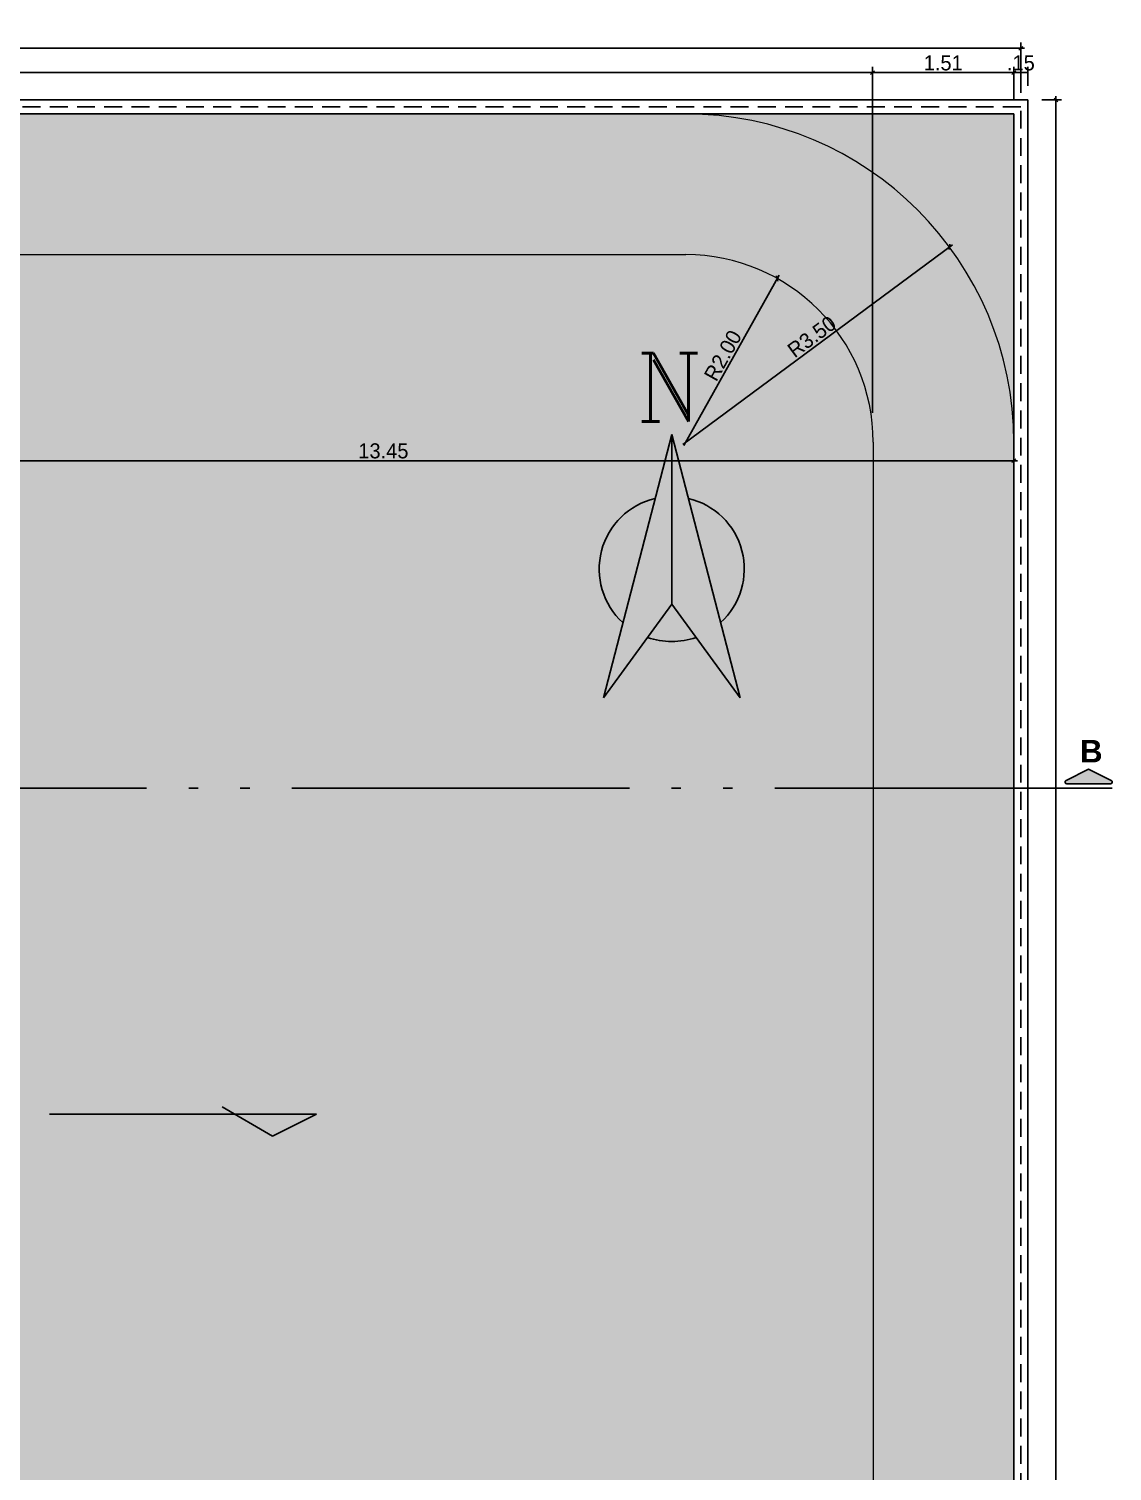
# Model space of a CAD drawing. Header units: feet. Extents: x 1734 to 1931, y 883 to 1088.
# Drawn here: x 1782.93 to 1794.49, y 921.16 to 936.54 of the extents above; entities that cross this region are included whole.
import ezdxf

# ---------------------------------------------------------------- set-up
doc = ezdxf.new("R2010")
doc.units = ezdxf.units.FT
doc.header["$LTSCALE"] = 0.3
doc.header["$MEASUREMENT"] = 0
doc.header["$PDMODE"] = 32
doc.header["$PDSIZE"] = 0.1
for name, pattern in [('ACAD_ISO05W100', [33, 24, -3, 0, -3, 0, -3]), ('DASHED2', [0.375, 0.25, -0.125]), ('HIDDEN', [9.525, 6.35, -3.175])]:
    doc.linetypes.add(name, pattern=pattern)
doc.layers.get('0').update_dxf_attribs({"linetype": 'CONTINUOUS'})
doc.layers.get('Defpoints').update_dxf_attribs({"linetype": 'CONTINUOUS'})
for name, color, linetype in [('1', 1, 'CONTINUOUS'), ('3', 3, 'CONTINUOUS'), ('4', 4, 'CONTINUOUS'), ('4.', 4, 'CONTINUOUS'), ('Cotas', 1, 'CONTINUOUS'), ('demolição', 140, 'DASHED2'), ('LAYOUT 2', 1, 'CONTINUOUS'), ('projecao', 8, 'HIDDEN'), ('SIMBOLOS-AMARELO', 44, 'CONTINUOUS'), ('SIMBOLOS-CYAN', 4, 'CONTINUOUS'), ('SIMBOLOS-VERMELHO', 1, 'CONTINUOUS'), ('Texto', 44, 'CONTINUOUS')]:
    doc.layers.add(name, color=color, linetype=linetype)
doc.styles.add('ROMANC', font='romanc.shx')
doc.styles.add('style1', font='GOTHIC.TTF')
doc.styles.add('TP', font='arial.ttf', dxfattribs={"height": 0.1})
doc.dimstyles.new('ESC-100', dxfattribs={"dimtxt": 0.16, "dimasz": 0.04, "dimexe": 0.06, "dimexo": 0.15, "dimgap": 0.02, "dimtad": 1, "dimzin": 4, "dimdsep": 46, "dimtxsty": 'style1', "dimblk": 'OBLIQUE', "dimcen": 0.01, "dimdle": 0.04, "dimclrd": 14, "dimclre": 14, "dimclrt": 2, "dimazin": 0, "dimtfac": 1, "dimtix": 1, "dimtmove": 2, "dimatfit": 0, "dimldrblk": 'OPEN90', "dimfxl": 1, "dimtolj": 1, "dimtzin": 4, "dimlwd": -1, "dimlwe": -1, "dimarcsym": 0})

# ---------------------------------------------------------------- blocks, each defined once
blk = doc.blocks.new('Norte')
at = {"layer": 'SIMBOLOS-AMARELO'}
for start, end in [(103.2135, 227.6571), (312.3429, 76.7865), (250.4187, 289.5813)]:
    blk.add_arc((0, -2.124), 1.146, start, end, dxfattribs=at)
at = {"layer": 'SIMBOLOS-CYAN'}
for p, q in [((0, 0), (-1.08, -4.157)), ((1.08, -4.157), (0, 0)), ((-1.08, -4.157), (0, -2.679)), ((0, -2.679), (1.08, -4.157))]:
    blk.add_line(p, q, dxfattribs=at)
at = {"layer": 'SIMBOLOS-VERMELHO'}
blk.add_line((0, 0), (0, -2.679), dxfattribs=at)
at = {"layer": 'SIMBOLOS-AMARELO', "style": 'ROMANC'}
blk.add_text('N', height=1.08, dxfattribs=at).set_placement((-0.566, 0.204))
blk = doc.blocks.new('_Oblique')
at = {"color": 0, "linetype": 'ByBlock', "lineweight": -2}
blk.add_line((-0.5, -0.5), (0.5, 0.5), dxfattribs=at)
blk = doc.blocks.new('*D23')
at = {"layer": 'Cotas', "color": 14, "transparency": 16777216}
for p, q in [((1737.902, 936.072), (1791.975, 936.072)), ((1737.942, 932.281), (1737.942, 936.132)), ((1791.935, 932.445), (1791.935, 936.132))]:
    blk.add_line(p, q, dxfattribs=at)
at = {"layer": 'Defpoints', "color": 0, "transparency": 16777216}
for p in [(1791.935, 936.072), (1791.935, 932.295), (1737.942, 932.131)]:
    blk.add_point(p, dxfattribs=at)
at = {"layer": 'Cotas', "color": 14, "transparency": 16777216, "xscale": 0.04, "yscale": 0.04, "zscale": 0.04, "rotation": 180}
blk.add_blockref('_Oblique', (1737.942, 936.072), dxfattribs=at)
at = {"layer": 'Cotas', "color": 14, "transparency": 16777216, "xscale": 0.04, "yscale": 0.04, "zscale": 0.04}
blk.add_blockref('_Oblique', (1791.935, 936.072), dxfattribs=at)
at = {"layer": 'Cotas', "color": 2, "transparency": 16777216, "insert": (1764.939, 936.176), "char_height": 0.16, "attachment_point": 5, "style": 'style1'}
blk.add_mtext('\\A1;53.99', dxfattribs=at)
blk = doc.blocks.new('_Open90')
at = {"color": 0, "linetype": 'ByBlock', "lineweight": -2}
for p, q in [((0, 0), (-1, 0)), ((-0.5, 0.5), (0, 0)), ((0, 0), (-0.5, -0.5))]:
    blk.add_line(p, q, dxfattribs=at)
blk = doc.blocks.new('*D24')
at = {"layer": 'Cotas', "color": 14, "transparency": 16777216}
for p, q in [((1791.895, 936.072), (1793.482, 936.072)), ((1791.935, 932.445), (1791.935, 936.132)), ((1793.442, 935.781), (1793.442, 936.132))]:
    blk.add_line(p, q, dxfattribs=at)
at = {"layer": 'Defpoints', "color": 0, "transparency": 16777216}
for p in [(1793.442, 936.072), (1793.442, 935.631), (1791.935, 932.295)]:
    blk.add_point(p, dxfattribs=at)
at = {"layer": 'Cotas', "color": 14, "transparency": 16777216, "xscale": 0.04, "yscale": 0.04, "zscale": 0.04, "rotation": 180}
blk.add_blockref('_Oblique', (1791.935, 936.072), dxfattribs=at)
at = {"layer": 'Cotas', "color": 14, "transparency": 16777216, "xscale": 0.04, "yscale": 0.04, "zscale": 0.04}
blk.add_blockref('_Oblique', (1793.442, 936.072), dxfattribs=at)
at = {"layer": 'Cotas', "color": 2, "transparency": 16777216, "insert": (1792.689, 936.174), "char_height": 0.16, "attachment_point": 5, "style": 'style1'}
blk.add_mtext('\\A1;1.51', dxfattribs=at)
blk = doc.blocks.new('*D25')
at = {"layer": 'Cotas', "color": 14, "transparency": 16777216}
for p, q in [((1793.442, 935.781), (1793.442, 936.132)), ((1793.442, 936.072), (1793.592, 936.072)), ((1793.592, 935.931), (1793.592, 936.132))]:
    blk.add_line(p, q, dxfattribs=at)
at = {"layer": 'Defpoints', "color": 0, "transparency": 16777216}
for p in [(1793.592, 936.072), (1793.592, 935.781), (1793.442, 935.631)]:
    blk.add_point(p, dxfattribs=at)
at = {"layer": 'Cotas', "color": 2, "transparency": 16777216, "insert": (1793.517, 936.174), "char_height": 0.16, "attachment_point": 5, "style": 'style1'}
blk.add_mtext('\\A1;.15', dxfattribs=at)
blk = doc.blocks.new('*D26')
at = {"layer": 'Cotas', "color": 14, "transparency": 16777216}
for p, q in [((1736.327, 936.331), (1793.557, 936.331)), ((1736.367, 935.856), (1736.367, 936.391)), ((1793.517, 935.856), (1793.517, 936.391))]:
    blk.add_line(p, q, dxfattribs=at)
at = {"layer": 'Defpoints', "color": 0, "transparency": 16777216}
for p in [(1793.517, 936.331), (1736.367, 935.706), (1793.517, 935.706)]:
    blk.add_point(p, dxfattribs=at)
at = {"layer": 'Cotas', "color": 14, "transparency": 16777216, "xscale": 0.04, "yscale": 0.04, "zscale": 0.04, "rotation": 180}
blk.add_blockref('_Oblique', (1736.367, 936.331), dxfattribs=at)
at = {"layer": 'Cotas', "color": 14, "transparency": 16777216, "xscale": 0.04, "yscale": 0.04, "zscale": 0.04}
blk.add_blockref('_Oblique', (1793.517, 936.331), dxfattribs=at)
at = {"layer": 'Cotas', "color": 2, "transparency": 16777216, "insert": (1764.942, 936.433), "char_height": 0.16, "attachment_point": 5, "style": 'style1'}
blk.add_mtext('\\A1;57.15', dxfattribs=at)
blk = doc.blocks.new('*D27')
at = {"layer": 'Cotas', "color": 14, "transparency": 16777216}
for p, q in [((1793.482, 931.934), (1779.952, 931.934)), ((1779.992, 929.381), (1779.992, 931.994)), ((1793.442, 930.142), (1793.442, 931.994))]:
    blk.add_line(p, q, dxfattribs=at)
at = {"layer": 'Defpoints', "color": 0, "transparency": 16777216}
for p in [(1779.992, 931.934), (1793.442, 929.992), (1779.992, 929.231)]:
    blk.add_point(p, dxfattribs=at)
at = {"layer": 'Cotas', "color": 14, "transparency": 16777216, "xscale": 0.04, "yscale": 0.04, "zscale": 0.04, "rotation": 180}
blk.add_blockref('_Oblique', (1779.992, 931.934), dxfattribs=at)
at = {"layer": 'Cotas', "color": 14, "transparency": 16777216, "xscale": 0.04, "yscale": 0.04, "zscale": 0.04}
blk.add_blockref('_Oblique', (1793.442, 931.934), dxfattribs=at)
at = {"layer": 'Cotas', "color": 2, "transparency": 16777216, "insert": (1786.717, 932.038), "char_height": 0.16, "attachment_point": 5, "style": 'style1'}
blk.add_mtext('\\A1;13.45', dxfattribs=at)
blk = doc.blocks.new('*D166')
at = {"layer": 'Cotas', "color": 14, "linetype": 'Continuous', "transparency": 16777216}
blk.add_line((1789.922, 932.096), (1790.938, 933.912), dxfattribs=at)
at = {"layer": 'Defpoints', "color": 0, "linetype": 'Continuous', "transparency": 16777216}
for p in [(1790.918, 933.877), (1789.942, 932.131)]:
    blk.add_point(p, dxfattribs=at)
at = {"layer": 'Cotas', "color": 14, "linetype": 'Continuous', "transparency": 16777216, "xscale": 0.04, "yscale": 0.04, "zscale": 0.04, "rotation": 60.77822200254992}
blk.add_blockref('_Oblique', (1790.918, 933.877), dxfattribs=at)
at = {"layer": 'Cotas', "color": 2, "linetype": 'Continuous', "transparency": 16777216, "insert": (1790.339, 933.055), "char_height": 0.16, "attachment_point": 5, "rotation": 60.7782, "style": 'style1'}
blk.add_mtext('\\A1;R2.00', dxfattribs=at)
blk = doc.blocks.new('*D167')
at = {"layer": 'Cotas', "color": 14, "linetype": 'Continuous', "transparency": 16777216}
blk.add_line((1789.91, 932.108), (1792.788, 934.237), dxfattribs=at)
at = {"layer": 'Defpoints', "color": 0, "linetype": 'Continuous', "transparency": 16777216}
for p in [(1792.755, 934.213), (1789.942, 932.131)]:
    blk.add_point(p, dxfattribs=at)
at = {"layer": 'Cotas', "color": 14, "linetype": 'Continuous', "transparency": 16777216, "xscale": 0.04, "yscale": 0.04, "zscale": 0.04, "rotation": 36.4986601700686}
blk.add_blockref('_Oblique', (1792.755, 934.213), dxfattribs=at)
at = {"layer": 'Cotas', "color": 2, "linetype": 'Continuous', "transparency": 16777216, "insert": (1791.287, 933.256), "char_height": 0.16, "attachment_point": 5, "rotation": 36.4987, "style": 'style1'}
blk.add_mtext('\\A1;R3.50', dxfattribs=at)
blk = doc.blocks.new('*D264')
at = {"layer": 'Cotas', "color": 14, "linetype": 'Continuous', "transparency": 16777216}
for p, q in [((1793.742, 935.781), (1793.951, 935.781)), ((1793.891, 935.821), (1793.891, 883.941)), ((1793.742, 883.981), (1793.951, 883.981))]:
    blk.add_line(p, q, dxfattribs=at)
at = {"layer": 'Defpoints', "color": 0, "linetype": 'Continuous', "transparency": 16777216}
for p in [(1793.592, 935.781), (1793.592, 883.981), (1793.891, 883.981)]:
    blk.add_point(p, dxfattribs=at)
at = {"layer": 'Cotas', "color": 14, "linetype": 'Continuous', "transparency": 16777216, "xscale": 0.04, "yscale": 0.04, "zscale": 0.04}
for p, rotation in [((1793.891, 935.781), 90), ((1793.891, 883.981), 270)]:
    blk.add_blockref('_Oblique', p, dxfattribs=dict(at, rotation=rotation))
at = {"layer": 'Cotas', "color": 2, "linetype": 'Continuous', "transparency": 16777216, "insert": (1793.787, 909.881), "char_height": 0.16, "attachment_point": 5, "rotation": 90, "style": 'style1'}
blk.add_mtext('\\A1;51.80', dxfattribs=at)

msp = doc.modelspace()

# ---------------------------------------------------------------- hatches: boundary and pattern name
at = {"linetype": 'Continuous', "true_color": 0xbdcb95}
msp.add_hatch(color=253, dxfattribs=at).paths.add_polyline_path([(1789.942, 935.631, -0.414214), (1793.442, 932.131), (1793.442, 935.631)])
h = msp.add_hatch(color=253, dxfattribs=at)
h.paths.add_polyline_path([(1791.942, 932.131, 0.414214), (1789.942, 934.131), (1739.942, 934.131, 0.414214), (1737.942, 932.131), (1737.942, 913.131, 0.414214), (1739.942, 911.131), (1751.906, 911.131, -0.131652), (1753.656, 910.662), (1755.442, 909.631), (1765.294, 903.943), (1769.192, 901.693, -0.267949), (1770.942, 898.662), (1770.942, 887.631, 0.414214), (1772.942, 885.631), (1789.942, 885.631, 0.414214), (1791.942, 887.631)])
h.paths.add_polyline_path([(1768.892, 912.631), (1768.892, 909.781), (1765.742, 909.781), (1765.709, 911.58, -0.083534), (1764.519, 904.506), (1755.442, 909.747), (1755.442, 912.531), (1765.688, 912.531, -0.011002), (1765.709, 911.58), (1765.742, 912.631), (1755.442, 912.631), (1755.442, 916.431), (1748.442, 916.431), (1748.442, 912.631), (1741.442, 912.631), (1741.442, 916.931), (1740.542, 916.931), (1740.542, 923.931), (1741.442, 923.931), (1741.442, 929.231), (1748.442, 929.231), (1748.442, 931.931), (1755.942, 931.931), (1755.942, 929.231), (1774.542, 929.231), (1774.542, 931.381), (1777.992, 931.381), (1777.992, 929.231), (1779.992, 929.231), (1779.992, 912.631)], flags=16)
h.paths.add_polyline_path([(1768.529, 930.841, 0.812596), (1762.744, 929.831), (1762.744, 929.331), (1762.593, 929.331), (1762.593, 929.831, -0.810376), (1768.66, 930.916)], flags=16)
h.paths.add_polyline_path([(1762.497, 929.38), (1762.497, 929.769), (1762.152, 929.769), (1762.152, 929.38)], flags=24)
h.paths.add_polyline_path([(1762.497, 929.08), (1762.497, 929.469), (1762.152, 929.469), (1762.152, 929.08)], flags=8)
h.paths.add_polyline_path([(1768.897, 929.79), (1768.897, 930.302), (1768.552, 930.302), (1768.552, 929.79)], flags=24)
at = {"layer": '1'}
h = msp.add_hatch(color=4, dxfattribs=at)
h.dxf.hatch_style = 2
h.paths.add_polyline_path([(1794.24, 928.645), (1793.999, 928.525, 0.791418), (1794.008, 928.489), (1794.473, 928.489, 0.791418), (1794.481, 928.525)])
at = {"layer": 'demolição', "linetype": 'Continuous'}
h = msp.add_hatch(color=255, dxfattribs=at)
h.dxf.hatch_style = 1
h.paths.add_polyline_path([(1793.442, 932.131, 0.414214), (1789.942, 935.631), (1739.942, 935.631, 0.414214), (1736.442, 932.131), (1736.442, 913.131, 0.414214), (1739.942, 909.631), (1751.906, 909.631, -0.131652), (1752.906, 909.363), (1755.442, 907.899), (1763.809, 903.068), (1768.442, 900.394, -0.267949), (1769.442, 898.662), (1769.442, 887.631, 0.414214), (1772.942, 884.131), (1789.942, 884.131, 0.414214), (1793.442, 887.631)])
h.paths.add_polyline_path([(1755.442, 909.631), (1753.656, 910.662, 0.131652), (1751.906, 911.131), (1739.942, 911.131, -0.414214), (1737.942, 913.131), (1737.942, 932.131, -0.414214), (1739.942, 934.131), (1789.942, 934.131, -0.414214), (1791.942, 932.131), (1791.942, 887.631, -0.414214), (1789.942, 885.631), (1772.942, 885.631, -0.414214), (1770.942, 887.631), (1770.942, 898.662, 0.267949), (1769.192, 901.693), (1765.294, 903.943)], flags=16)

# ---------------------------------------------------------------- linework, layer by layer
at = {"layer": '1', "linetype": 'Continuous', "lineweight": 13}
msp.add_line((1739.942, 934.131), (1789.942, 934.131), dxfattribs=at)
at = {"layer": '1', "linetype": 'Continuous', "lineweight": 9}
msp.add_line((1791.942, 932.131), (1791.942, 887.631), dxfattribs=at)
for radius in [3.5, 2]:
    msp.add_arc((1789.942, 932.131), radius, 0, 90, dxfattribs=at)
at = {"layer": '3'}
for p, q in [((1780.442, 935.781), (1793.592, 935.781)), ((1780.442, 935.631), (1793.442, 935.631)), ((1780.442, 935.631), (1793.442, 935.631)), ((1793.442, 935.631), (1793.442, 884.131)), ((1793.442, 935.631), (1793.442, 884.131))]:
    msp.add_line(p, q, dxfattribs=at)
msp.add_lwpolyline([(1761.442, 895.481), (1768.292, 895.481), (1768.292, 883.981), (1793.592, 883.981), (1793.592, 935.781)], dxfattribs=at)
at = {"layer": '4', "linetype": 'Continuous'}
msp.add_lwpolyline([(1794.473, 928.489), (1794.008, 928.489, -0.791418), (1793.999, 928.525), (1794.24, 928.645), (1794.481, 928.525, -0.791418)], format="xyb", close=True, dxfattribs=at)
at = {"layer": '4.', "color": 5, "linetype": 'ACAD_ISO05W100', "ltscale": 0.5}
msp.add_line((1794.491, 928.442), (1735.534, 928.442), dxfattribs=at)
at = {"layer": 'LAYOUT 2', "linetype": 'Continuous'}
for p, q in [((1783.154, 924.967), (1786.003, 924.967)), ((1785.533, 924.731), (1784.996, 925.046)), ((1786.003, 924.967), (1785.533, 924.731))]:
    msp.add_line(p, q, dxfattribs=at)
at = {"layer": 'projecao', "ltscale": 0.1}
msp.add_lwpolyline([(1755.942, 895.556), (1768.367, 895.556), (1768.367, 884.056), (1793.517, 884.056), (1793.517, 935.706), (1736.367, 935.706), (1736.367, 895.556), (1755.942, 895.556)], dxfattribs=at)

# ---------------------------------------------------------------- block references
at = {"layer": 'Cotas', "xscale": 0.6749999999998976, "yscale": 0.6749999999998976, "zscale": 0.6749999999998976}
msp.add_blockref('Norte', (1789.793, 932.213), dxfattribs=at)

# ---------------------------------------------------------------- texts
at = {"layer": 'Texto', "linetype": 'Continuous', "ltscale": 0.4, "insert": (1794.268, 928.717), "char_height": 0.24, "width": 1.77451, "attachment_point": 8, "style": 'TP'}
msp.add_mtext('{\\fArial|b1|i0|c0|p34;B}', dxfattribs=at)

# ---------------------------------------------------------------- dimensions: what is measured, and where the dimension line sits
at = {"layer": 'Cotas'}
for base, p1, p2, picture, middle in [((1793.517, 936.331), (1736.367, 935.706), (1793.517, 935.706), '*D26', (1764.942, 936.433)), ((1791.935, 936.072), (1737.942, 932.131), (1791.935, 932.295), '*D23', (1764.939, 936.176)), ((1793.442, 936.072), (1791.935, 932.295), (1793.442, 935.631), '*D24', (1792.689, 936.174)), ((1793.592, 936.072), (1793.442, 935.631), (1793.592, 935.781), '*D25', (1793.517, 936.174))]:
    dim = msp.add_linear_dim(base=base, p1=p1, p2=p2, dimstyle='ESC-100', override={"dimtxt": 0.16}, dxfattribs=at)
    dim.commit()
    dim.dimension.update_dxf_attribs({"geometry": picture, "text_midpoint": middle})
at = {"layer": 'Cotas', "linetype": 'Continuous'}
dim = msp.add_linear_dim(base=(1793.891, 883.981), p1=(1793.592, 935.781), p2=(1793.592, 883.981), angle=90, dimstyle='ESC-100', dxfattribs=at)
dim.commit()
dim.dimension.update_dxf_attribs({"geometry": '*D264', "text_midpoint": (1793.787, 909.881)})
for mpoint, picture, middle in [((1792.755, 934.213), '*D167', (1791.287, 933.256)), ((1790.918, 933.877), '*D166', (1790.339, 933.055))]:
    dim = msp.add_radius_dim(center=(1789.942, 932.131), mpoint=mpoint, dimstyle='ESC-100', dxfattribs=at)
    dim.commit()
    dim.dimension.update_dxf_attribs({"geometry": picture, "text_midpoint": middle})
at = {"layer": 'Cotas'}
dim = msp.add_linear_dim(base=(1779.992, 931.934), p1=(1793.442, 929.992), p2=(1779.992, 929.231), dimstyle='ESC-100', dxfattribs=at)
dim.commit()
dim.dimension.update_dxf_attribs({"geometry": '*D27', "text_midpoint": (1786.717, 932.038)})

doc.saveas('drawing.dxf')
